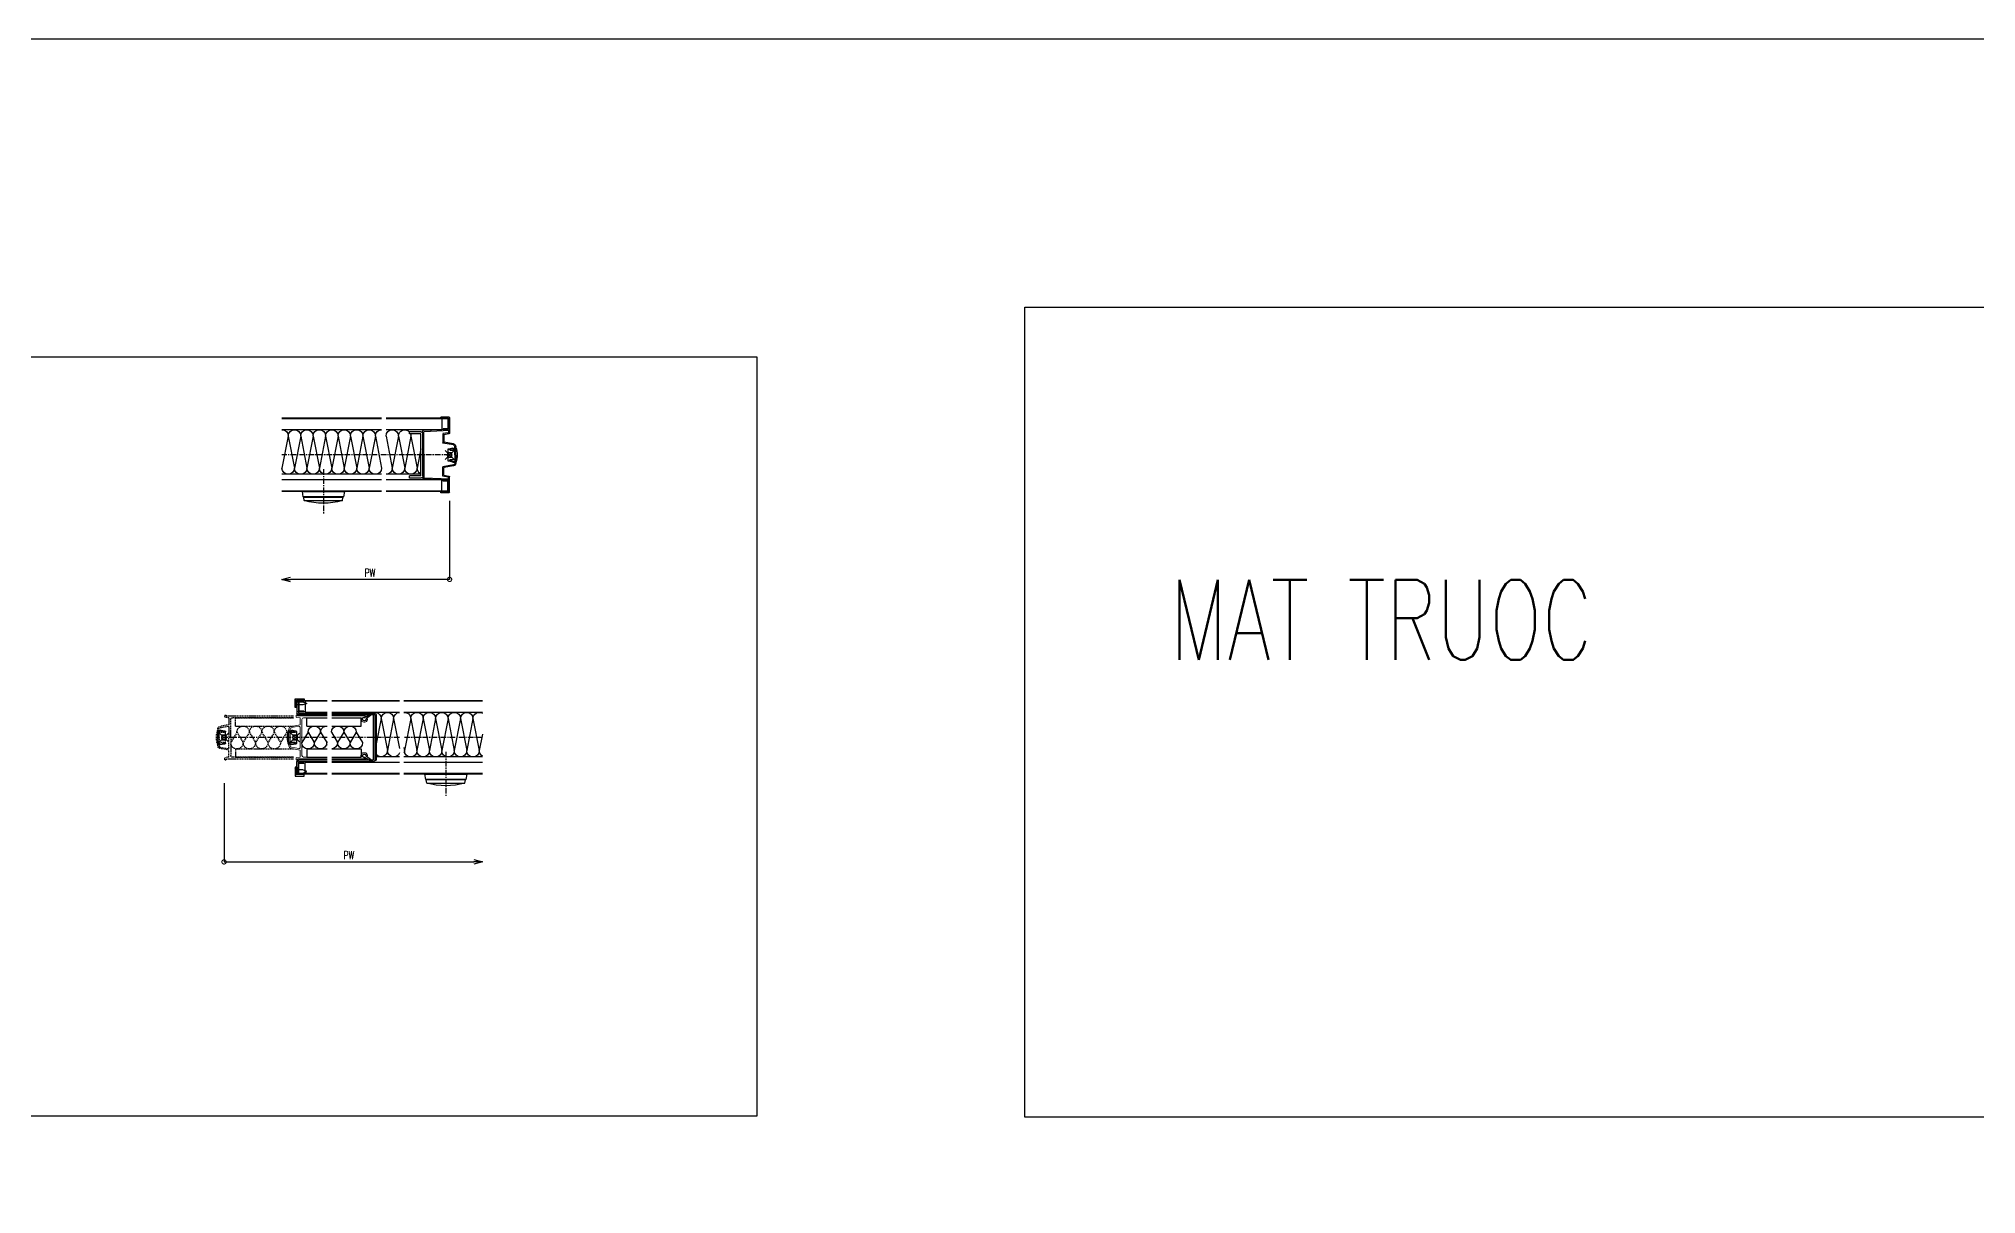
# Model space of a CAD drawing. Extents: x -275225 to 47266, y -41063 to 95295.
# Drawn here: x -227050 to -224871, y -26800 to -25500 of the extents above; entities that cross this region are included whole.
import ezdxf

# ---------------------------------------------------------------- set-up
doc = ezdxf.new("R2010")
doc.units = 0
doc.header["$LTSCALE"] = 0.2
doc.header["$PDMODE"] = 99
doc.header["$PDSIZE"] = 5
doc.linetypes.add('CENTER', pattern=[50.8, 31.75, -6.35, 6.35, -6.35])
doc.linetypes.add('HIDDEN', pattern=[9.525, 6.35, -3.175])
for name, color, linetype in [('_P18_製品', 4, 'Continuous'), ('_P18_製品寸法', 9, 'Continuous'), ('_図面枠', 7, 'Continuous'), ('_基準', 1, 'CENTER'), ('_製品寸法', 9, 'Continuous'), ('樹脂', 6, 'Continuous')]:
    doc.layers.add(name, color=color, linetype=linetype)
doc.layers.add('_ポイント', color=1, linetype='Continuous', plot=False)
doc.styles.add('OKAMURA', font='SIMPLEX.shx', dxfattribs={"width": 0.7, "bigfont": 'BIGFONT.shx'})
doc.dimstyles.new('OKAMURA-003', dxfattribs={"dimscale": 3, "dimtxt": 3, "dimasz": 1, "dimexe": 0, "dimexo": 3, "dimgap": 1, "dimtad": 1, "dimdec": 3, "dimdsep": 46, "dimtxsty": 'OKAMURA', "dimblk1": 'DOT', "dimblk2": 'DOT', "dimsah": 1, "dimcen": 0, "dimclrd": 9, "dimclre": 9, "dimclrt": 3, "dimadec": 0, "dimazin": 0, "dimtfac": 1, "dimtdec": 3, "dimtix": 1, "dimtmove": 2, "dimatfit": 3, "dimldrblk": 'NONE', "dimfxl": 0, "dimtolj": 1, "dimarcsym": 0})

# ---------------------------------------------------------------- blocks, each defined once
blk = doc.blocks.new('_DotSmall')
at = {"color": 0, "linetype": 'ByBlock', "const_width": 0.5}
blk.add_lwpolyline([(-0.0625, 0, 1), (0.0625, 0, 1)], format="xyb", close=True, dxfattribs=at)
blk = doc.blocks.new('_Open30')
at = {"color": 0, "linetype": 'ByBlock', "lineweight": -2}
for p, q in [((-1, 0.27), (0, 0)), ((0, 0), (-1, -0.27)), ((0, 0), (-1, 0))]:
    blk.add_line(p, q, dxfattribs=at)
blk = doc.blocks.new('*D254')
at = {"layer": '_製品寸法', "color": 9, "lineweight": -2, "transparency": 16777216}
for p, q in [((0, -51.5), (0, -140)), ((0, -140), (281, -140))]:
    blk.add_line(p, q, dxfattribs=at)
at = {"layer": 'Defpoints', "color": 0, "transparency": 16777216}
for p in [(0, -42.5), (290.6, -41.3), (290.6, -140)]:
    blk.add_point(p, dxfattribs=at)
at = {"layer": '_製品寸法', "color": 9, "lineweight": -2, "transparency": 16777216, "xscale": 9.600000000000001, "yscale": 9.600000000000001, "zscale": 9.600000000000001, "rotation": 180}
blk.add_blockref('_DotSmall', (0, -140), dxfattribs=at)
at = {"layer": '_製品寸法', "color": 9, "lineweight": -2, "transparency": 16777216, "xscale": 9.600000000000001, "yscale": 9.600000000000001, "zscale": 9.600000000000001}
blk.add_blockref('_Open30', (290.6, -140), dxfattribs=at)
at = {"layer": '_製品寸法', "color": 3, "transparency": 16777216, "insert": (140.5, -132.5), "char_height": 9, "attachment_point": 5, "style": 'OKAMURA'}
blk.add_mtext('\\A1;PW', dxfattribs=at)
blk = doc.blocks.new('_None')
blk = doc.blocks.new('SS_BASE_TE_826_TRUOC_HALF_LEFT')
at = {"layer": '_P18_製品'}
for p, q in [((-290.6, 41.3), (-202.3, 41.3)), ((-290.6, 40.7), (-202.3, 40.7)), ((-290.6, 28.2), (-202.3, 28.2)), ((-197.3, 41.3), (-121.1, 41.3)), ((-197.3, 40.7), (-121.1, 40.7)), ((-197.3, 28.2), (-121.1, 28.2)), ((-171.3, 25.6), (-171.3, -25.4)), ((-121.1, 27.2), (-169.7, 27.2)), ((-169.7, 25.6), (-121.1, 25.6)), ((-169.7, 25.6), (-169.7, -25.7)), ((-168.1, -25.7), (-168.1, 25.6)), ((-166.6, 26.2), (-160, 21.1)), ((-158.8, 22.7), (-165.9, 27.2)), ((-154.3, 12.8), (-154.3, 22.2)), ((-154.3, 22.2), (-154.3, 19.8)), ((-121.1, 22.2), (-154.3, 22.2)), ((-116.1, 41.3), (-84.2, 41.3)), ((-116.1, 40.7), (-84.2, 40.7)), ((-116.1, 28.2), (-91.1, 28.2)), ((-83.6, 27.2), (-116.1, 27.2)), ((-116.1, 25.6), (-83.6, 25.6)), ((-93, 22.2), (-116.1, 22.2)), ((-93, 12.8), (-93, 22.2)), ((-91.1, 40.7), (-91.1, 28.2)), ((-80, 43.5), (-90, 43.5)), ((-90, 43.5), (-90, 41.5)), ((-90, 41.5), (-82, 41.5)), ((-89.6, 29.4), (-89.6, 28.8)), ((-89.6, 29.4), (-84.2, 29.4)), ((-89.6, 28.8), (-84.2, 28.8)), ((-84.2, 40.7), (-84.2, 29.4)), ((-83.6, 40.7), (-83.6, 29.4)), ((-83.6, 40.5), (-83.6, 27.2)), ((-83.6, 40.5), (-82, 40.5)), ((-82, 40.3), (-80, 42.3)), ((-82, 33.5), (-82, 41.5)), ((-82, 40.5), (-82, 27.2)), ((-82, 36.3), (-80, 34.3)), ((-82, 33.5), (-80, 33.5)), ((-80, 33.5), (-80, 43.5)), ((-121.1, 12.8), (-154.3, 12.8)), ((-93, 12.8), (-116.1, 12.8)), ((-166.7, -26.2), (-160, -21.1)), ((-154.3, -12.8), (-154.3, -22.2)), ((-121.1, -12.8), (-154.3, -12.8)), ((-154.3, -22.2), (-154.3, -19.8)), ((-93, -12.8), (-116.1, -12.8)), ((-93, -12.8), (-93, -22.2)), ((-290.6, -28.2), (-202.3, -28.2)), ((-290.6, -40.7), (-202.3, -40.7)), ((-290.6, -41.3), (-202.3, -41.3)), ((-225.5, -41.3), (-273.5, -41.3)), ((-272.4, -47.3), (-273.5, -41.3)), ((-225.5, -41.3), (-226.6, -47.3)), ((-197.3, -28.2), (-121.1, -28.2)), ((-197.3, -40.7), (-121.1, -40.7)), ((-197.3, -41.3), (-121.1, -41.3)), ((-169.7, -25.4), (-171.3, -25.4)), ((-168.1, -25.7), (-121.1, -25.7)), ((-168.1, -27.3), (-121.1, -27.3)), ((-158.9, -22.7), (-166, -27.2)), ((-121.1, -22.2), (-154.3, -22.2)), ((-93, -22.2), (-116.1, -22.2)), ((-116.1, -25.7), (-83.6, -25.7)), ((-116.1, -27.3), (-83.6, -27.3)), ((-116.1, -28.2), (-91.1, -28.2)), ((-116.1, -40.7), (-84.2, -40.7)), ((-116.1, -41.3), (-84.2, -41.3)), ((-91.1, -40.7), (-91.1, -28.2)), ((-90, -41.5), (-82, -41.5)), ((-90, -43.5), (-90, -41.5)), ((-80, -43.5), (-90, -43.5)), ((-89.6, -29.4), (-89.6, -28.8)), ((-89.6, -28.8), (-84.2, -28.8)), ((-89.6, -29.4), (-84.2, -29.4)), ((-84.2, -40.7), (-84.2, -29.4)), ((-83.6, -40.5), (-83.6, -27.3)), ((-83.6, -40.7), (-83.6, -29.4)), ((-83.6, -40.5), (-82, -40.5)), ((-82, -40.5), (-82, -27.3)), ((-82, -33.5), (-80, -33.5)), ((-82, -33.5), (-82, -41.5)), ((-82, -36.3), (-80, -34.3)), ((-82, -40.3), (-80, -42.3)), ((-80, -33.5), (-80, -43.5)), ((-272.4, -47.3), (-226.6, -47.3)), ((-271.5, -47.3), (-271.5, -47.8)), ((-271.5, -47.8), (-227.5, -47.8)), ((-270.9, -51.3), (-271.5, -47.8)), ((-228.1, -51.3), (-270.9, -51.3)), ((-228.1, -51.3), (-227.5, -47.8)), ((-227.5, -47.3), (-227.5, -47.8))]:
    blk.add_line(p, q, dxfattribs=at)
at = {"layer": '_P18_製品', "lineweight": 15}
for p, q in [((-159.3, 23.5), (-159.3, 23.5)), ((-158.5, 24.2), (-121.1, 24.2)), ((-158.5, 22.8), (-157.3, 22.8)), ((-154.3, 22.2), (-121.1, 22.2)), ((-154.3, 20.2), (-154.3, 22.2)), ((-116.1, 24.2), (-82.8, 24.2)), ((-116.1, 22.2), (-89.5, 22.2)), ((-85.5, 22), (-81.8, 22.6)), ((-85.5, 22), (-85.5, 14.2)), ((-82.5, 24.9), (-82.5, 24.6)), ((-82.2, 25.2), (-81.3, 25.2)), ((-81, 24.9), (-81, 23.6)), ((-161.3, 20.2), (-161.3, 20.2)), ((-160.5, 21), (-160.5, 21)), ((-159.8, 20.2), (-159.8, 20.2)), ((-158.3, 18.8), (-157.3, 18.8)), ((-158.3, 17.2), (-157.3, 17.2)), ((-155.8, 20.2), (-155.8, 21.2)), ((-87.5, -20.2), (-87.5, 20.2)), ((-85.8, 0), (-85.5, 0.3)), ((-85.5, -0.3), (-85.8, 0)), ((-75.5, 12.4), (-85.5, 14.2)), ((-85.5, 0.3), (-85.5, 11.5)), ((-84.3, 12.5), (-75.7, 11)), ((-74.5, 9.5), (-74.5, -9.5)), ((-73.3, 0), (-73, 0.3)), ((-73.3, 0), (-73, -0.3)), ((-73, 9.5), (-73, 0.3)), ((-161.3, -20.2), (-161.3, -20.2)), ((-160.5, -21), (-160.5, -21)), ((-159.8, -20.2), (-159.8, -20.2)), ((-158.3, -17.2), (-157.3, -17.2)), ((-158.3, -18.8), (-157.3, -18.8)), ((-155.8, -20.2), (-155.8, -21.2)), ((-154.3, -20.2), (-154.3, -22.2)), ((-85.5, -11.5), (-85.5, -0.3)), ((-75.5, -12.4), (-85.5, -14.2)), ((-85.5, -22), (-85.5, -14.2)), ((-75.7, -11), (-84.3, -12.5)), ((-73, -9.5), (-73, -0.3)), ((-159.3, -23.5), (-159.3, -23.5)), ((-158.5, -22.8), (-157.3, -22.8)), ((-158.3, -24.2), (-121.1, -24.2)), ((-154.3, -22.2), (-121.1, -22.2)), ((-116.1, -22.2), (-89.5, -22.2)), ((-116.1, -24.2), (-82.8, -24.2)), ((-85.5, -22), (-81.8, -22.6)), ((-82.5, -24.9), (-82.5, -24.6)), ((-82.2, -25.2), (-81.3, -25.2)), ((-81, -24.9), (-81, -23.6))]:
    blk.add_line(p, q, dxfattribs=at)
at = {"layer": '_P18_製品', "color": 6, "linetype": 'HIDDEN'}
for p, q in [((-2.8, 24.2), (-78, 24.2)), ((-13, 22.2), (-78, 22.2)), ((-78, 22.2), (-9.5, 22.2)), ((-13, 12.8), (-13, 22.2)), ((-5.5, 22), (-1.8, 22.6)), ((-5.5, 22), (-5.5, 14.2)), ((-2.5, 24.9), (-2.5, 24.6)), ((-1.3, 25.2), (-2.2, 25.2)), ((-1, 24.9), (-1, 23.6)), ((-13, 12.8), (-78, 12.8)), ((-70.5, 5.8), (-63.5, -5.8)), ((-56.5, 5.8), (-63.5, -5.8)), ((-56.5, 5.8), (-49.5, -5.8)), ((-42.5, 5.8), (-49.5, -5.8)), ((-42.5, 5.8), (-35.5, -5.8)), ((-28.5, 5.8), (-35.5, -5.8)), ((-28.5, 5.8), (-21.5, -5.8)), ((-14.5, 5.8), (-21.5, -5.8)), ((-14.5, 5.8), (-7.5, -5.8)), ((-7.5, 0), (-7.5, 20.2)), ((-7.5, 0), (-7.5, -20.2)), ((-5.5, 14.2), (4.5, 12.4)), ((-5.5, 11.5), (-5.5, 0.3)), ((4.3, 11), (-4.3, 12.5)), ((-1.7, -6.5), (-1.7, 6.5)), ((-1.2, 7), (0, 7)), ((0, 7), (3.8, 8.1)), ((0, 6.3), (3.8, 7.4)), ((0, 6.3), (0, 7)), ((0, 5.9), (0, 6.3)), ((0.5, 5.4), (7, 5.4)), ((3.8, 8.1), (3.8, 7.6)), ((3.8, 7.6), (4.6, 7.6)), ((3.8, 7.6), (3.8, 6.9)), ((3.8, 6.9), (4.6, 6.9)), ((4.6, 7.6), (4.6, 7.1)), ((4.6, 7.1), (6.5, 7.1)), ((4.6, 6.4), (4.6, 7.1)), ((4.6, 6.4), (6.5, 6.4)), ((5.5, 0), (5.5, 9.5)), ((5.5, 0), (5.5, -9.5)), ((6.5, 7.1), (6.5, 5.4)), ((7, -9.5), (7, 9.5)), ((7, 0.3), (7, 8.3)), ((-13, -12.8), (-78, -12.8)), ((-13, -12.8), (-13, -22.2)), ((-5.5, -11.5), (-5.5, -0.3)), ((-5.5, -14.2), (4.5, -12.4)), ((-5.5, -22), (-5.5, -14.2)), ((4.3, -11), (-4.3, -12.5)), ((0, -7), (-1.2, -7)), ((0, -5.9), (0, -6.3)), ((0, -6.3), (0, -7)), ((3.8, -7.4), (0, -6.3)), ((3.8, -8.1), (0, -7)), ((7, -5.4), (0.5, -5.4)), ((3.8, -7.4), (5.4, -7.4)), ((3.8, -8.1), (5.4, -8.1)), ((5.4, -7.6), (5.4, -6.9)), ((5.4, -6.9), (6.2, -6.9)), ((5.4, -7.6), (6.2, -7.6)), ((5.4, -8.1), (5.4, -7.6)), ((6.2, -7.1), (6.2, -6.4)), ((6.2, -6.4), (6.5, -6.4)), ((6.2, -7.1), (6.5, -7.1)), ((6.2, -7.6), (6.2, -7.1)), ((6.5, -7.1), (6.5, -5.4)), ((7, -0.3), (7, -8.4)), ((-78, -22.2), (-9.5, -22.2)), ((-13, -22.2), (-78, -22.2)), ((-2.8, -24.2), (-78, -24.2)), ((-5.5, -22), (-1.8, -22.6)), ((-2.5, -24.9), (-2.5, -24.6)), ((-1.3, -25.2), (-2.2, -25.2)), ((-1, -24.9), (-1, -23.6))]:
    blk.add_line(p, q, dxfattribs=at)
at = {"layer": '_P18_製品', "color": 6}
for p, q in [((-290.6, 3.8), (-287, -14.8)), ((-280, 21.2), (-287, -14.8)), ((-280, 21.2), (-273, -14.8)), ((-266, 21.2), (-273, -14.8)), ((-266, 21.2), (-259, -14.8)), ((-252, 21.2), (-259, -14.8)), ((-252, 21.2), (-245, -14.8)), ((-238, 21.2), (-245, -14.8)), ((-238, 21.2), (-231, -14.8)), ((-224, 21.2), (-231, -14.8)), ((-224, 21.2), (-217, -14.8)), ((-210, 21.2), (-217, -14.8)), ((-210, 21.2), (-203, -14.8)), ((-190.8, 21.2), (-197.3, -12.5)), ((-190.8, 21.2), (-183.8, -14.8)), ((-176.8, 21.2), (-183.8, -14.8)), ((-176.8, 21.2), (-171.3, -7.1)), ((-148.8, 5.8), (-155.8, -5.8)), ((-148.8, 5.8), (-141.8, -5.8)), ((-134.8, 5.8), (-141.8, -5.8)), ((-134.8, 5.8), (-127.8, -5.8)), ((-120.8, 5.8), (-127.8, -5.8)), ((-108.5, 5.8), (-115.5, -5.8)), ((-108.5, 5.8), (-101.5, -5.8)), ((-94.5, 5.8), (-101.5, -5.8)), ((-94.5, 5.8), (-87.5, -5.8)), ((-202.3, -11.3), (-203, -14.8)), ((-116.1, -4.8), (-115.5, -5.8)), ((-290.6, -21.8), (-202.3, -21.8)), ((-197.3, -21.8), (-171.3, -21.8))]:
    blk.add_line(p, q, dxfattribs=at)
at = {"layer": '_P18_製品', "color": 6, "linetype": 'HIDDEN', "lineweight": 15}
for p, q in [((-5.8, 0), (-5.5, 0.3)), ((-5.5, -0.3), (-5.8, 0)), ((6.7, 0), (7, 0.3)), ((6.7, 0), (7, -0.3))]:
    blk.add_line(p, q, dxfattribs=at)
at = {"layer": '_P18_製品', "color": 6}
for points in [[(-82, 36.6), (-82, 40.1), (-88.8, 40.1), (-93, 38.3), (-88.8, 36.6)], [(-80.3, 34.8), (-80.3, 41.8), (-82, 40.1), (-82, 36.6)], [(-80.3, 41.8), (-80.3, 34.8), (-80, 34.8), (-80, 41.8)], [(-82, -36.6), (-82, -40.1), (-88.8, -40.1), (-93, -38.3), (-88.8, -36.6)], [(-80.3, -34.8), (-80.3, -41.8), (-82, -40.1), (-82, -36.6)], [(-80.3, -41.8), (-80.3, -34.8), (-80, -34.8), (-80, -41.8)]]:
    blk.add_lwpolyline(points, close=True, dxfattribs=at)
for centre, start, end in [((-287, 21.2), 0, 121.0876), ((-273, 21.2), 0, 180), ((-259, 21.2), 0, 180), ((-245, 21.2), 0, 180), ((-231, 21.2), 0, 180), ((-217, 21.2), 0, 180), ((-203, 21.2), 84.4824, 180), ((-197.8, 21.2), 0, 86.33), ((-183.8, 21.2), 0, 180), ((-169.8, 21.2), 102.3741, 180), ((-141.8, 5.8), 0, 180), ((-127.8, 5.8), 0, 180), ((-115.5, 5.8), 0, 94.5773), ((-101.5, 5.8), 0, 180), ((-294, -14.8), 298.9242, 0), ((-280, -14.8), 180, 0), ((-266, -14.8), 180, 0), ((-252, -14.8), 180, 0), ((-238, -14.8), 180, 0), ((-224, -14.8), 180, 0), ((-210, -14.8), 180, 0), ((-196, -14.8), 180, 205.3314), ((-190.8, -14.8), 200.6113, 0), ((-176.8, -14.8), 180, 321.7855), ((-148.8, -5.8), 180, 0), ((-134.8, -5.8), 180, 0), ((-120.8, -5.8), 180, 267.7372), ((-122.5, -5.8), 336.9547, 0), ((-108.5, -5.8), 180, 0), ((-94.5, -5.8), 180, 0)]:
    blk.add_arc(centre, 7, start, end, dxfattribs=at)
at = {"layer": '_P18_製品'}
for centre, radius, start, end in [((-169.7, 25.6), 1.6, 90, 180), ((-166.3, 26.7), 0.6, 55.0004, 235.0004), ((-157.8, 20.7), 2, 181.6299, 108.3705), ((-158.5, 23.5), 0.75, 90, 270), ((-158.6, 23.1), 0.5, 236.81, 288.3719), ((-84.2, 40.7), 0.6, 360, 90.0001), ((-84.2, 29.4), 0.6, 270, 0), ((-83.6, 27.2), 1.6, 270, 0), ((-160.3, 20.7), 0.5, 1.6298, 53.193), ((-160.3, -20.7), 0.5, 306.807, 358.3702), ((-157.8, -20.8), 2, 251.6295, 178.3701), ((-168.1, -25.7), 1.6, 180, 270), ((-166.3, -26.7), 0.6, 124.9996, 304.9996), ((-158.5, -23.5), 0.75, 90, 270), ((-158.6, -23.1), 0.5, 71.6281, 123.19), ((-84.2, -29.4), 0.6, 0, 90), ((-84.2, -40.7), 0.6, 270, 0), ((-83.6, -27.3), 1.6, 0, 90), ((-249.5, 23.4), 77.7, 254.0272, 285.9729)]:
    blk.add_arc(centre, radius, start, end, dxfattribs=at)
at = {"layer": '_P18_製品', "lineweight": 15}
for centre, radius, start, end in [((-157.3, 21.2), 1.5, 0, 90), ((-89.5, 20.2), 2, 0, 90), ((-82.8, 24.6), 0.3, 270, 0), ((-82.2, 24.9), 0.3, 90, 180), ((-82, 23.6), 1, 280, 0), ((-81.3, 24.9), 0.3, 0, 90), ((-160.5, 20.2), 0.75, 0, 180), ((-158.3, 20.2), 3, 180, 270), ((-158.3, 20.2), 1.5, 180, 270), ((-157.3, 20.2), 3, 270, 0), ((-157.3, 20.2), 1.5, 270, 0), ((-84.5, 11.5), 1, 80.0182, 180), ((-76, 9.5), 1.5, 0, 80.0182), ((-76, 9.5), 3, 0, 80.0182), ((-158.3, -20.2), 3, 90, 180), ((-160.5, -20.2), 0.75, 180, 0), ((-158.3, -20.2), 1.5, 90, 180), ((-157.3, -20.2), 3, 0, 90), ((-157.3, -20.2), 1.5, 0, 90), ((-157.3, -21.2), 1.5, 270, 0), ((-89.5, -20.2), 2, 270, 0), ((-84.5, -11.5), 1, 180, 279.9818), ((-76, -9.5), 1.5, 279.9818, 0), ((-76, -9.5), 3, 279.9818, 0), ((-82.8, -24.6), 0.3, 0, 90), ((-82.2, -24.9), 0.3, 180, 270), ((-82, -23.6), 1, 0, 80), ((-81.3, -24.9), 0.3, 270, 0)]:
    blk.add_arc(centre, radius, start, end, dxfattribs=at)
at = {"layer": '_P18_製品', "color": 6, "linetype": 'HIDDEN'}
for centre, radius, start, end in [((-9.5, 20.2), 2, 0, 90), ((-2.8, 24.6), 0.3, 270, 0), ((-2.2, 24.9), 0.3, 90, 180), ((-2, 23.6), 1, 280.0005, 0), ((-1.3, 24.9), 0.3, 0, 90), ((-63.5, 5.8), 7, 0, 180), ((-49.5, 5.8), 7, 0, 180), ((-35.5, 5.8), 7, 0, 180), ((-21.5, 5.8), 7, 0, 180), ((-4.5, 11.5), 1, 79.9995, 180), ((-1.2, 6.5), 0.5, 90, 180), ((0.5, 5.9), 0.5, 180, 270), ((4, 9.5), 1.5, 0, 79.999), ((4, 9.5), 3, 0, 79.999), ((-14, 0), 22.6, 338.3053, 21.6947), ((-56.5, -5.8), 7, 180, 0), ((-42.5, -5.8), 7, 180, 0), ((-28.5, -5.8), 7, 180, 0), ((-14.5, -5.8), 7, 180, 0), ((-9.5, -20.2), 2, 270, 0), ((-4.5, -11.5), 1, 180, 280.0033), ((-1.2, -6.5), 0.5, 180, 270), ((0.5, -5.9), 0.5, 90, 180), ((4, -9.5), 1.5, 280.0001, 0), ((4, -9.5), 3, 280.0005, 0), ((-2.8, -24.6), 0.3, 0, 90), ((-2.2, -24.9), 0.3, 180, 270), ((-2, -23.6), 1, 0, 80.0037), ((-1.3, -24.9), 0.3, 270, 0)]:
    blk.add_arc(centre, radius, start, end, dxfattribs=at)
at = {"layer": '_ポイント'}
for p in [(-80, 0), (0, 0)]:
    blk.add_point(p, dxfattribs=at)
at = {"layer": '_基準'}
for p, q in [((-290.6, 0), (-202.3, 0)), ((-197.3, 0), (-121.1, 0)), ((-116.1, 0), (0, 0)), ((-249.5, -16.2), (-249.5, -66.4))]:
    blk.add_line(p, q, dxfattribs=at)
at = {"layer": '樹脂'}
for p, q in [((-81.7, -6.5), (-81.7, 6.5)), ((-81.2, 7), (-80, 7)), ((-80, 7), (-76.2, 8.1)), ((-80, 6.3), (-76.2, 7.4)), ((-80, 6.3), (-80, 7)), ((-80, 5.9), (-80, 6.3)), ((-79.5, 5.4), (-73, 5.4)), ((-76.2, 8.1), (-76.2, 7.6)), ((-76.2, 7.6), (-75.4, 7.6)), ((-76.2, 7.6), (-76.2, 6.9)), ((-76.2, 6.9), (-75.4, 6.9)), ((-75.4, 7.6), (-75.4, 7.1)), ((-75.4, 7.1), (-73.5, 7.1)), ((-75.4, 6.4), (-75.4, 7.1)), ((-75.4, 6.4), (-73.5, 6.4)), ((-73.5, 7.1), (-73.5, 5.4)), ((-73, -8.4), (-73, 8.3)), ((-80, -7), (-81.2, -7)), ((-80, -5.9), (-80, -6.3)), ((-80, -6.3), (-80, -7)), ((-76.2, -7.4), (-80, -6.3)), ((-76.2, -8.1), (-80, -7)), ((-73, -5.4), (-79.5, -5.4)), ((-76.2, -7.4), (-74.6, -7.4)), ((-76.2, -8.1), (-74.6, -8.1)), ((-74.6, -7.6), (-74.6, -6.9)), ((-74.6, -6.9), (-73.8, -6.9)), ((-74.6, -7.6), (-73.8, -7.6)), ((-74.6, -8.1), (-74.6, -7.6)), ((-73.8, -7.1), (-73.8, -6.4)), ((-73.8, -6.4), (-73.5, -6.4)), ((-73.8, -7.1), (-73.5, -7.1)), ((-73.8, -7.6), (-73.8, -7.1)), ((-73.5, -7.1), (-73.5, -5.4))]:
    blk.add_line(p, q, dxfattribs=at)
for centre, radius, start, end in [((-81.2, 6.5), 0.5, 90, 180), ((-79.5, 5.9), 0.5, 180, 270), ((-94, 0), 22.6, 338.3053, 21.6947), ((-81.2, -6.5), 0.5, 180, 270), ((-79.5, -5.9), 0.5, 90, 180)]:
    blk.add_arc(centre, radius, start, end, dxfattribs=at)
blk = doc.blocks.new('*D248')
at = {"layer": '_製品寸法', "color": 9, "lineweight": -2, "transparency": 16777216}
for p, q in [((0, -51.5), (0, -140)), ((0, -140), (-178.9, -140))]:
    blk.add_line(p, q, dxfattribs=at)
at = {"layer": 'Defpoints', "color": 0, "transparency": 16777216}
for p in [(-188.5, -41.3), (0, -42.5), (-188.5, -140)]:
    blk.add_point(p, dxfattribs=at)
at = {"layer": '_製品寸法', "color": 9, "lineweight": -2, "transparency": 16777216, "xscale": 9.600000000000001, "yscale": 9.600000000000001, "zscale": 9.600000000000001, "rotation": 180}
blk.add_blockref('_Open30', (-188.5, -140), dxfattribs=at)
at = {"layer": '_製品寸法', "color": 9, "lineweight": -2, "transparency": 16777216, "xscale": 9.600000000000001, "yscale": 9.600000000000001, "zscale": 9.600000000000001}
blk.add_blockref('_DotSmall', (0, -140), dxfattribs=at)
at = {"layer": '_製品寸法', "color": 3, "transparency": 16777216, "insert": (-89.5, -132.5), "char_height": 9, "attachment_point": 5, "style": 'OKAMURA'}
blk.add_mtext('\\A1;PW', dxfattribs=at)
blk = doc.blocks.new('SS_BASE_TE_826_TRUOC_HALF_RIGHT')
at = {"layer": '_P18_製品'}
for p, q in [((0, 42), (0.5, 42.5)), ((0, 42), (0, 24.8)), ((0, 27.4), (28.5, 26.1)), ((0.5, 42.5), (9.7, 42.5)), ((6.3, 22.9), (0.8, 23.9)), ((1.2, 41), (1.2, 28.8)), ((1.2, 40.7), (1.2, 29.4)), ((1.2, 27), (1.2, 25.3)), ((1.4, 25), (7.5, 23.9)), ((9.7, 41.3), (1.5, 41.3)), ((1.5, 28.5), (29.7, 27.3)), ((1.8, 41.3), (71.5, 41.3)), ((1.8, 40.7), (1.8, 29.4)), ((1.8, 40.7), (71.5, 40.7)), ((1.8, 29.4), (7.2, 29.4)), ((1.8, 28.8), (7.2, 28.8)), ((6.5, 22.6), (6.5, 14.6)), ((7.2, 29.4), (7.2, 28.8)), ((7.7, 23.6), (7.7, 13.6)), ((8.7, 40.7), (8.7, 28.2)), ((8.7, 28.2), (71.5, 28.2)), ((10, 42.2), (10, 41.6)), ((11, 26.9), (11, 28.1)), ((28.8, 0), (28.8, 25.8)), ((30, 0.3), (30, 27)), ((30, -23.7), (30, 23.7)), ((32.3, 26), (45, 26)), ((32.3, 23.7), (45, 23.7)), ((32.3, -23.7), (32.3, 23.7)), ((45, 23.7), (45, 26)), ((76.5, 41.3), (188.5, 41.3)), ((76.5, 40.7), (188.5, 40.7)), ((76.5, 28.2), (188.5, 28.2)), ((-7, 0.3), (-7, 9.5)), ((-6.7, 0), (-7, 0.3)), ((-6.7, 0), (-7, -0.3)), ((-5.8, 0), (-5.8, 9.5)), ((-5.8, 0), (-5.8, -9.5)), ((-4.5, 12.4), (6.3, 14.3)), ((-4.3, 11.3), (7.5, 13.3)), ((28.8, 0), (28.8, -25.8)), ((29.7, 0), (30, 0.3)), ((29.7, 0), (30, -0.3)), ((-7, -0.3), (-7, -9.5)), ((-4.5, -12.4), (6.3, -14.3)), ((-4.3, -11.3), (7.5, -13.3)), ((6.5, -22.6), (6.5, -14.6)), ((7.7, -23.6), (7.7, -13.6)), ((30, -0.3), (30, -27)), ((0, -42), (0, -24.8)), ((0, -27.4), (28.5, -26.1)), ((0, -42), (0.5, -42.5)), ((0.5, -42.5), (9.7, -42.5)), ((6.3, -22.9), (0.8, -23.9)), ((1.2, -27), (1.2, -25.3)), ((1.2, -41), (1.2, -28.8)), ((1.2, -40.7), (1.2, -29.4)), ((1.4, -25), (7.5, -23.9)), ((1.5, -28.5), (29.7, -27.3)), ((9.7, -41.3), (1.5, -41.3)), ((1.8, -28.8), (7.2, -28.8)), ((1.8, -40.7), (1.8, -29.4)), ((1.8, -29.4), (7.2, -29.4)), ((1.8, -40.7), (71.5, -40.7)), ((1.8, -41.3), (71.5, -41.3)), ((7.2, -29.4), (7.2, -28.8)), ((8.7, -40.7), (8.7, -28.2)), ((8.7, -28.2), (71.5, -28.2)), ((10, -42.2), (10, -41.6)), ((11, -28.1), (11, -26.9)), ((32.3, -23.7), (45, -23.7)), ((32.3, -26), (45, -26)), ((45, -26), (45, -23.7)), ((76.5, -28.2), (188.5, -28.2)), ((76.5, -40.7), (188.5, -40.7)), ((76.5, -41.3), (188.5, -41.3)), ((166, -41.3), (118, -41.3)), ((119.1, -47.3), (118, -41.3)), ((166, -41.3), (164.9, -47.3)), ((119.1, -47.3), (164.9, -47.3)), ((120, -47.3), (120, -47.8)), ((120, -47.8), (164, -47.8)), ((120.6, -51.3), (120, -47.8)), ((163.4, -51.3), (120.6, -51.3)), ((163.4, -51.3), (164, -47.8)), ((164, -47.3), (164, -47.8))]:
    blk.add_line(p, q, dxfattribs=at)
at = {"layer": '_P18_製品', "color": 6}
for p, q in [((32.3, 6.8), (36.5, -14.8)), ((43.5, 21.2), (36.5, -14.8)), ((43.5, 21.2), (50.5, -14.8)), ((57.5, 21.2), (50.5, -14.8)), ((57.5, 21.2), (64.5, -14.8)), ((71.5, 21.2), (64.5, -14.8)), ((83.5, 21.2), (76.5, -14.8)), ((83.5, 21.2), (90.5, -14.8)), ((97.5, 21.2), (90.5, -14.8)), ((97.5, 21.2), (104.5, -14.8)), ((111.5, 21.2), (104.5, -14.8)), ((111.5, 21.2), (118.5, -14.8)), ((125.5, 21.2), (118.5, -14.8)), ((125.5, 21.2), (132.5, -14.8)), ((139.5, 21.2), (132.5, -14.8)), ((139.5, 21.2), (146.5, -14.8)), ((153.5, 21.2), (146.5, -14.8)), ((153.5, 21.2), (160.5, -14.8)), ((167.5, 21.2), (160.5, -14.8)), ((167.5, 21.2), (174.5, -14.8)), ((181.5, 21.2), (174.5, -14.8)), ((181.5, 21.2), (188.5, -14.8)), ((32.3, -21.8), (71.5, -21.8)), ((76.5, -21.8), (188.5, -21.8))]:
    blk.add_line(p, q, dxfattribs=at)
at = {"layer": '_P18_製品'}
for centre, radius, start, end in [((1, 24.8), 1, 179.9972, 260.0014), ((1.8, 40.7), 0.6, 89.9994, 180.0002), ((1.5, 41), 0.3, 89.9989, 180.0003), ((1.8, 29.4), 0.6, 180, 270), ((1.5, 28.8), 0.3, 179.9998, 267.492), ((1.5, 27), 0.3, 87.492, 179.9999), ((1.5, 25.3), 0.3, 179.9999, 259.9999), ((6.2, 22.6), 0.3, 0.1535, 79.9935), ((7.4, 23.6), 0.3, 0, 79.9999), ((9.7, 42.2), 0.3, 359.9978, 90.0001), ((9.7, 41.6), 0.3, 270.0011, 359.9995), ((28.5, 25.8), 0.3, 0, 87.492), ((29.7, 27), 0.3, 359.9999, 87.492), ((32.3, 23.7), 2.3, 90, 180), ((-4, 9.5), 3, 100, 180), ((-4, 9.5), 1.8, 100, 180), ((6.2, 14.6), 0.3, 280.0035, 359.9997), ((7.4, 13.6), 0.3, 280.0001, 0), ((-4, -9.5), 3, 180, 260), ((-4, -9.5), 1.8, 180, 260), ((6.2, -14.6), 0.3, 0.0003, 79.9965), ((7.4, -13.6), 0.3, 0, 79.9999), ((1, -24.8), 1, 99.9986, 180.0028), ((1.5, -25.3), 0.3, 100.0001, 180.0001), ((1.5, -27), 0.3, 180.0001, 272.508), ((1.5, -28.8), 0.3, 92.508, 180.0002), ((1.8, -29.4), 0.6, 90, 180), ((1.8, -40.7), 0.6, 180, 270), ((1.5, -41), 0.3, 180.0002, 270), ((6.2, -22.6), 0.3, 280.0085, 359.4322), ((7.4, -23.6), 0.3, 280.0001, 0), ((9.7, -41.6), 0.3, 359.9951, 90.002), ((9.7, -42.2), 0.3, 269.9999, 0.0022), ((28.5, -25.8), 0.3, 272.508, 0), ((29.7, -27), 0.3, 272.508, 0.0001), ((32.3, -23.7), 2.3, 180, 270), ((142, 23.4), 77.7, 254.0272, 285.9729)]:
    blk.add_arc(centre, radius, start, end, dxfattribs=at)
at = {"layer": '_P18_製品', "color": 6}
for centre, start, end in [((36.5, 21.2), 0, 20.9248), ((50.5, 21.2), 159.0752, 180), ((50.5, 21.2), 0, 141.787), ((64.5, 21.2), 0, 180), ((76.5, 21.2), 0, 90), ((90.5, 21.2), 0, 180), ((104.5, 21.2), 0, 180), ((118.5, 21.2), 0, 180), ((132.5, 21.2), 0, 180), ((146.5, 21.2), 0, 180), ((160.5, 21.2), 0, 180), ((174.5, 21.2), 0, 180), ((188.5, 21.2), 90, 180), ((29.5, -14.8), 293.578, 0), ((43.5, -14.8), 180, 0), ((57.5, -14.8), 180, 0), ((71.5, -14.8), 180, 270), ((83.5, -14.8), 180, 0), ((97.5, -14.8), 180, 0), ((111.5, -14.8), 180, 0), ((125.5, -14.8), 180, 0), ((139.5, -14.8), 180, 0), ((153.5, -14.8), 180, 0), ((167.5, -14.8), 180, 0), ((181.5, -14.8), 180, 0)]:
    blk.add_arc(centre, 7, start, end, dxfattribs=at)
at = {"layer": '_ポイント'}
blk.add_point((0, 0), dxfattribs=at)
at = {"layer": '_基準'}
for p, q in [((0, 0), (188.5, 0)), ((142, -16.2), (142, -66.4))]:
    blk.add_line(p, q, dxfattribs=at)
at = {"layer": '樹脂'}
for p, q in [((-7, -8.3), (-7, 8.3)), ((-0.5, 5.4), (-7, 5.4)), ((-4.6, 7.1), (-6.5, 7.1)), ((-6.5, 7.1), (-6.5, 5.4)), ((-4.6, 6.4), (-6.5, 6.4)), ((-3.8, 7.6), (-4.6, 7.6)), ((-4.6, 7.6), (-4.6, 7.1)), ((-4.6, 6.4), (-4.6, 7.1)), ((-3.8, 6.9), (-4.6, 6.9)), ((-3.8, 8.1), (-3.8, 7.6)), ((0, 7), (-3.8, 8.1)), ((-3.8, 7.6), (-3.8, 6.9)), ((0, 6.3), (-3.8, 7.4)), ((1.2, 7), (0, 7)), ((0, 6.3), (0, 7)), ((0, 5.9), (0, 6.3)), ((1.7, -6.5), (1.7, 6.5)), ((-7, -5.4), (-0.5, -5.4)), ((-6.5, -7.1), (-6.5, -5.4)), ((-6.2, -6.4), (-6.5, -6.4)), ((-6.2, -7.1), (-6.5, -7.1)), ((-6.2, -7.1), (-6.2, -6.4)), ((-5.4, -6.9), (-6.2, -6.9)), ((-6.2, -7.6), (-6.2, -7.1)), ((-5.4, -7.6), (-6.2, -7.6)), ((-5.4, -7.6), (-5.4, -6.9)), ((-3.8, -7.4), (-5.4, -7.4)), ((-5.4, -8.1), (-5.4, -7.6)), ((-3.8, -8.1), (-5.4, -8.1)), ((-3.8, -7.4), (0, -6.3)), ((-3.8, -8.1), (0, -7)), ((0, -5.9), (0, -6.3)), ((0, -6.3), (0, -7)), ((0, -7), (1.2, -7))]:
    blk.add_line(p, q, dxfattribs=at)
for centre, radius, start, end in [((14, 0), 22.6, 158.3053, 201.6947), ((-0.5, 5.9), 0.5, 270, 0), ((1.2, 6.5), 0.5, 0, 90), ((-0.5, -5.9), 0.5, 0, 90), ((1.2, -6.5), 0.5, 270, 0)]:
    blk.add_arc(centre, radius, start, end, dxfattribs=at)
blk = doc.blocks.new('*U253')
at = {"xscale": -1}
blk.add_blockref('SS_BASE_TE_826_TRUOC_HALF_LEFT', (0, 0), dxfattribs=at)
at = {"layer": '_製品寸法'}
dim = blk.add_linear_dim(base=(290.6216, -140), p1=(0, -42.5), p2=(290.6216, -41.3), text='PW', dimstyle='OKAMURA-003', override={"dimasz": 3.2, "dimblk1": 'DotSmall', "dimblk2": 'Open30', "dimse2": 1}, dxfattribs=at)
dim.commit()
dim.dimension.update_dxf_attribs({"geometry": '*D254', "text_midpoint": (140.5108, -132.5)})
blk = doc.blocks.new('*U247')
at = {"xscale": -1}
blk.add_blockref('SS_BASE_TE_826_TRUOC_HALF_RIGHT', (0, 0), dxfattribs=at)
at = {"layer": '_製品寸法'}
dim = blk.add_linear_dim(base=(-188.5, -140), p1=(0, -42.5), p2=(-188.5, -41.3), angle=180, text='PW', dimstyle='OKAMURA-003', override={"dimasz": 3.2, "dimblk1": 'DotSmall', "dimblk2": 'Open30', "dimse2": 1}, dxfattribs=at)
dim.commit()
dim.dimension.update_dxf_attribs({"geometry": '*D248', "text_midpoint": (-89.45, -132.5)})

msp = doc.modelspace()

# ---------------------------------------------------------------- linework, layer by layer
at = {"layer": '_P18_製品寸法'}
for points in [[(-230023.4, -25500), (-222076.6, -25500), (-222076.6, -28099.5), (-230023.4, -28099.5)], [(-225941.2, -25801.8), (-222553.3, -25801.8), (-222553.3, -26713), (-225941.2, -26713)], [(-229686.6, -25857.8), (-226242.4, -25857.8), (-226242.4, -26711.9), (-229686.6, -26711.9)]]:
    msp.add_lwpolyline(points, close=True, dxfattribs=at)

# ---------------------------------------------------------------- block references
for name, p in [('*U247', (-226588.1, -25968.1)), ('*U253', (-226841.8, -26285.9))]:
    msp.add_blockref(name, p)

# ---------------------------------------------------------------- texts
at = {"layer": '_図面枠', "color": 3, "style": 'OKAMURA', "width": 0.7}
msp.add_text('MAT TRUOC', height=90, dxfattribs=at).set_placement((-225777.8, -26198.7))

doc.saveas('drawing.dxf')
